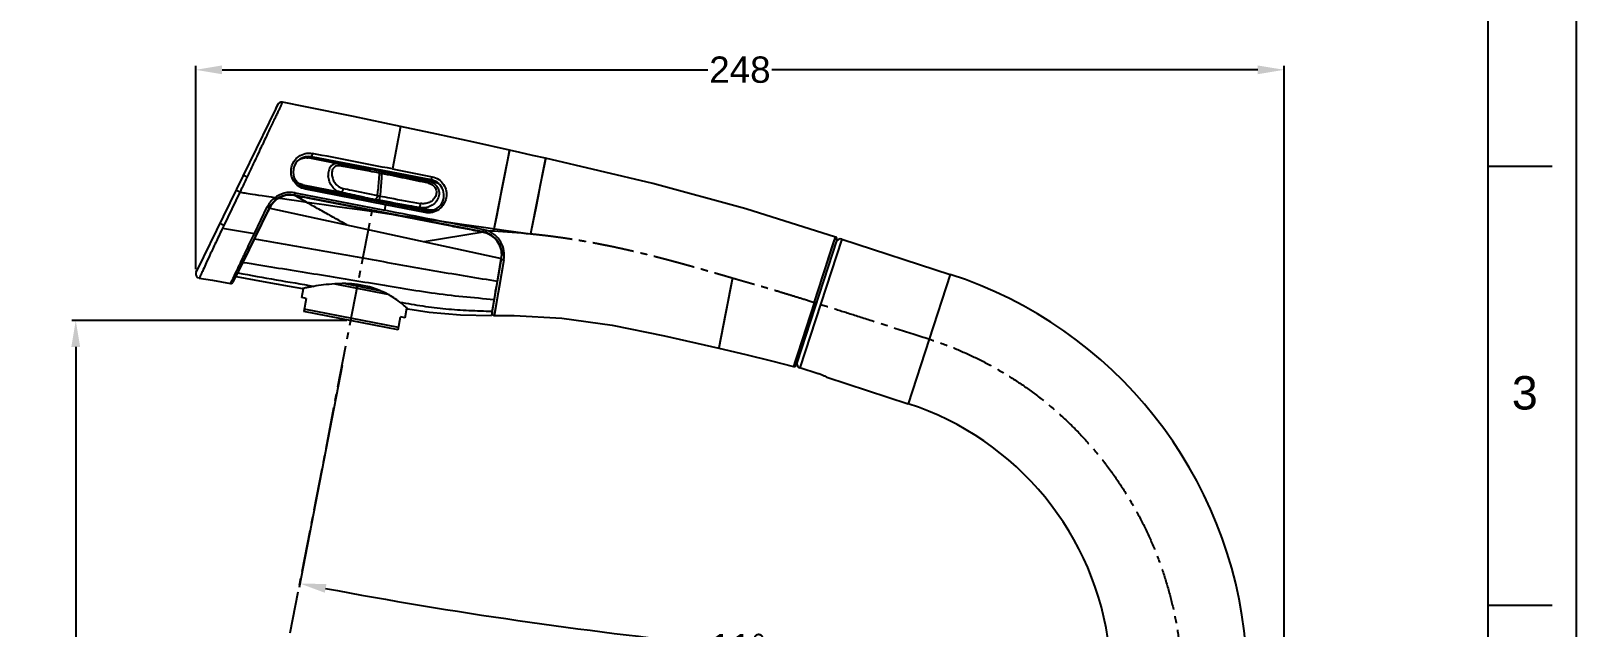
# Model space of a CAD drawing. Header units: millimetres. Extents: x 8455 to 9049, y -103 to 737.
# Drawn here: x 8697.1 to 9049.3, y 411.6 to 547.5 of the extents above; entities that cross this region are included whole.
import ezdxf

# ---------------------------------------------------------------- set-up
doc = ezdxf.new("R2010")
doc.units = ezdxf.units.MM
doc.linetypes.add('CENTER2', pattern=[28.575, 19.05, -3.175, 3.175, -3.175])
doc.layers.add('CENTER', color=1, linetype='CENTER2')
doc.layers.add('FORM', color=7, linetype='Continuous')
doc.layers.add('DIM', color=3, linetype='Continuous', lineweight=9)
doc.styles.get("Standard").update_dxf_attribs({"font": 'arial.ttf'})
doc.dimstyles.new('겸용-샤워욕조용1', dxfattribs={"dimscale": 0.6, "dimtxt": 10, "dimasz": 10, "dimexe": 1.5, "dimexo": 1.5, "dimgap": 1, "dimtad": 0, "dimtih": 1, "dimtoh": 1, "dimdec": 1, "dimdsep": 46, "dimtxsty": 'Standard', "dimcen": 2.5, "dimclrd": 5, "dimclre": 5, "dimclrt": 5, "dimadec": 1, "dimazin": 2, "dimtfac": 1, "dimtdec": 1, "dimtmove": 0, "dimatfit": 3, "dimfxl": 1.25, "dimarcsym": 0})

# ---------------------------------------------------------------- blocks, each defined once
blk = doc.blocks.new('*D82')
at = {"layer": 'Defpoints', "color": 0, "transparency": 16777216}
for p in [(8775.1, 507.47), (8768.24, 472.13), (8824.76, 410.83), (8958.85, 407.95), (8958.85, 138.03)]:
    blk.add_point(p, dxfattribs=at)
at = {"layer": 'DIM', "color": 5, "lineweight": -2, "transparency": 16777216}
blk.add_line((8768.06, 471.25), (8758.23, 420.65), dxfattribs=at)
for start, end in [(259.32722, 264.16799), (264.84774, 269.67276)]:
    blk.add_arc((8958.85, 1452.75), 1050.52, start, end, dxfattribs=at)
at = {"layer": 'DIM', "color": 5, "transparency": 16777216}
for points in [[(8764.1, 419.42), (8764.48, 421.39), (8758.4, 421.53)], [(8952.85, 403.25), (8952.85, 401.25), (8958.85, 402.23)]]:
    blk.add_solid(points, dxfattribs=at)
at = {"layer": 'DIM', "color": 5, "transparency": 16777216, "insert": (8858.31, 407.05), "char_height": 6, "attachment_point": 5}
blk.add_mtext('11°', dxfattribs=at)
blk = doc.blocks.new('*D83')
at = {"layer": 'Defpoints', "color": 0, "transparency": 16777216}
for p in [(8770.05, 481.46), (8707.35, 241.95), (8935.38, 241.95)]:
    blk.add_point(p, dxfattribs=at)
at = {"layer": 'DIM', "color": 5, "lineweight": -2, "transparency": 16777216}
for p, q in [((8769.15, 481.46), (8706.45, 481.46)), ((8707.35, 475.46), (8707.35, 365.37)), ((8707.35, 247.95), (8707.35, 358.04)), ((8934.48, 241.95), (8706.45, 241.95))]:
    blk.add_line(p, q, dxfattribs=at)
at = {"layer": 'DIM', "color": 5, "transparency": 16777216}
for points in [[(8706.35, 475.46), (8708.35, 475.46), (8707.35, 481.46)], [(8706.35, 247.95), (8708.35, 247.95), (8707.35, 241.95)]]:
    blk.add_solid(points, dxfattribs=at)
at = {"layer": 'DIM', "color": 5, "transparency": 16777216, "insert": (8707.35, 361.7), "char_height": 6, "attachment_point": 5}
blk.add_mtext('239.5', dxfattribs=at)
blk = doc.blocks.new('*D88')
at = {"layer": 'Defpoints', "color": 0, "transparency": 16777216}
for p in [(8982.72, 538.61), (8734.69, 492.24), (8982.72, 242.26)]:
    blk.add_point(p, dxfattribs=at)
at = {"layer": 'DIM', "color": 5, "lineweight": -2, "transparency": 16777216}
for p, q in [((8734.69, 493.14), (8734.69, 539.51)), ((8982.72, 243.16), (8982.72, 539.51)), ((8740.69, 538.61), (8851.42, 538.61)), ((8976.72, 538.61), (8865.99, 538.61))]:
    blk.add_line(p, q, dxfattribs=at)
at = {"layer": 'DIM', "color": 5, "transparency": 16777216}
for points in [[(8740.69, 539.61), (8740.69, 537.61), (8734.69, 538.61)], [(8976.72, 539.61), (8976.72, 537.61), (8982.72, 538.61)]]:
    blk.add_solid(points, dxfattribs=at)
at = {"layer": 'DIM', "color": 5, "transparency": 16777216, "insert": (8858.7, 538.61), "char_height": 6, "attachment_point": 5}
blk.add_mtext('248', dxfattribs=at)

msp = doc.modelspace()

# ---------------------------------------------------------------- linework, layer by layer
at = {"linetype": 'Continuous'}
for p, q in [((8752.91, 529.76), (8734.92, 492.87)), ((8753.37, 530.7), (8752.91, 529.76)), ((8752.92, 529.78), (8753.07, 530.08)), ((8753.07, 530.08), (8753.37, 530.7)), ((8781.36, 525.7), (8779.5, 516.02)), ((8760.01, 518.83), (8766.4, 517.65)), ((8767.17, 517.22), (8760.32, 518.55)), ((8760.38, 518.54), (8760.32, 518.55)), ((8761.09, 518.77), (8760.79, 518.83)), ((8761.09, 518.77), (8760.79, 518.83)), ((8771.34, 516.78), (8761.09, 518.77)), ((8788.39, 513.5), (8761.1, 518.81)), ((8766.4, 517.65), (8766.36, 517.48)), ((8806.17, 520.3), (8802.58, 501.88)), ((8806.13, 520.13), (8805.73, 518.05)), ((8814.43, 518.45), (8811.01, 501.24)), ((8814.39, 518.27), (8813.64, 514.53)), ((8767.79, 517.38), (8767.74, 517.39)), ((8770.4, 516.84), (8770.38, 516.76)), ((8771.29, 516.65), (8772.49, 516.4)), ((8773.61, 516.34), (8771.34, 516.78)), ((8772.49, 516.4), (8772.58, 516.38)), ((8773.45, 516.2), (8773.49, 516.19)), ((8788.38, 513.46), (8773.61, 516.34)), ((8776.51, 515.61), (8776.53, 515.61)), ((8776.53, 515.61), (8776.74, 515.57)), ((8778.61, 515.18), (8778.62, 515.24)), ((8781.22, 514.77), (8779.68, 515.06)), ((8781.28, 514.76), (8781.22, 514.77)), ((8781.97, 514.62), (8781.78, 514.66)), ((8781.94, 514.48), (8789.35, 512.91)), ((8782.69, 514.32), (8782.72, 514.47)), ((8782.72, 514.47), (8789.42, 513.1)), ((8744.76, 510.74), (8741.09, 503.15)), ((8759.92, 512.04), (8758.6, 512.31)), ((8759.09, 512.21), (8758.6, 512.31)), ((8759.15, 512.2), (8759.09, 512.21)), ((8759.12, 512.37), (8767.71, 510.7)), ((8759.12, 512.37), (8759.18, 512.35)), ((8759.89, 511.85), (8759.45, 511.94)), ((8777.92, 507.86), (8759.67, 511.42)), ((8759.74, 511.84), (8787.03, 506.53)), ((8759.92, 512.04), (8759.79, 512.07)), ((8786.89, 506.6), (8759.89, 511.85)), ((8765.1, 510.98), (8759.92, 512.04)), ((8765.12, 511.1), (8765.1, 510.98)), ((8766.44, 510.71), (8768.07, 510.41)), ((8789.35, 512.91), (8787.8, 513.21)), ((8788.73, 513.39), (8788.38, 513.46)), ((8788.73, 513.39), (8788.38, 513.46)), ((8789.42, 513.1), (8789.42, 513.1)), ((8751.45, 507.16), (8743.55, 490.96)), ((8748.05, 501.27), (8751, 507.36)), ((8751.6, 507.24), (8751.54, 507.11)), ((8751.54, 507.11), (8804.34, 495.57)), ((8752.93, 508.99), (8752.62, 509.38)), ((8753.49, 509.35), (8753.62, 509.32)), ((8753.49, 509.35), (8753.62, 509.33)), ((8757.21, 509.94), (8757.06, 509.97)), ((8757.22, 510.04), (8757.32, 510.53)), ((8800.19, 501.68), (8757.22, 510.04)), ((8757.32, 510.53), (8757.33, 510.57)), ((8757.33, 510.57), (8777.68, 506.61)), ((8759.57, 509.48), (8758.95, 509.6)), ((8760.6, 509.28), (8759.57, 509.48)), ((8763.7, 508.68), (8760.6, 509.28)), ((8793.06, 502.97), (8763.7, 508.68)), ((8768.08, 510.48), (8768.07, 510.41)), ((8768.83, 510.25), (8768.84, 510.32)), ((8768.89, 510.23), (8768.83, 510.25)), ((8768.9, 510.3), (8768.89, 510.23)), ((8770.98, 509.88), (8777.41, 508.63)), ((8773.41, 509.28), (8773.26, 509.31)), ((8777.68, 508.52), (8777.69, 508.57)), ((8777.68, 508.52), (8777.71, 508.52)), ((8777.92, 507.86), (8777.68, 506.61)), ((8777.72, 508.57), (8777.71, 508.52)), ((8786.98, 506.1), (8777.92, 507.86)), ((8778.45, 508.39), (8778.46, 508.44)), ((8778.45, 508.39), (8779.93, 508.09)), ((8780.68, 508.04), (8788.14, 506.73)), ((8781.43, 507.81), (8781.45, 507.91)), ((8786.93, 506.79), (8781.43, 507.81)), ((8785.67, 507.21), (8788.14, 506.73)), ((8740.19, 503.68), (8740.21, 503.67)), ((8740.19, 503.68), (8740.21, 503.67)), ((8740.22, 503.7), (8740.22, 503.72)), ((8745.5, 494.73), (8751.2, 506.43)), ((8751.28, 506.61), (8751.19, 506.62)), ((8787.34, 506.52), (8786.89, 506.6)), ((8788.24, 506.55), (8786.93, 506.79)), ((8787.03, 506.41), (8786.98, 506.09)), ((8788.12, 506.57), (8787.08, 506.77)), ((8788.24, 506.55), (8788.12, 506.57)), ((8788.24, 506.55), (8788.24, 506.53)), ((8788.24, 506.55), (8788.24, 506.53)), ((8788.24, 506.55), (8788.24, 506.53)), ((8749.63, 503.43), (8749.56, 503.06)), ((8800.19, 501.57), (8786.74, 499.42)), ((8793.1, 502.96), (8793.06, 502.97)), ((8798.97, 501.92), (8798.96, 501.82)), ((8800.19, 501.57), (8800.17, 501.58)), ((8800.19, 501.57), (8800.17, 501.58)), ((8801.13, 501.3), (8800.38, 501.53)), ((8881.9, 500.03), (8872.37, 470.69)), ((8875.7, 485.74), (8880.48, 500.5)), ((8880.04, 499.14), (8880.48, 500.48)), ((8881.9, 500.03), (8906.63, 491.99)), ((8745.67, 496.28), (8745.77, 496.49)), ((8880.8, 499.87), (8871.7, 471.85)), ((8878.98, 495.88), (8880.04, 499.14)), ((8743.94, 491.53), (8745.5, 494.73)), ((8802.27, 483.48), (8804.4, 495.56)), ((8804.92, 495.3), (8802.72, 482.64)), ((8803.43, 490.43), (8804.02, 493.69)), ((8804.02, 493.69), (8804.33, 495.57)), ((8734.78, 492.58), (8734.95, 492.92)), ((8734.92, 492.87), (8734.78, 492.58)), ((8735.5, 491.15), (8738.48, 490.63)), ((8738.48, 490.63), (8742.63, 489.91)), ((8742.63, 489.91), (8743.02, 490.69)), ((8742.64, 489.91), (8742.82, 490.28)), ((8742.82, 490.28), (8743.02, 490.69)), ((8743.55, 490.96), (8743.17, 490.18)), ((8766.37, 489.81), (8778.36, 487.48)), ((8768.7, 489.87), (8776.57, 488.34)), ((8803.03, 488.14), (8803.27, 489.5)), ((8803.27, 489.5), (8803.43, 490.43)), ((8857.03, 491.17), (8853.86, 475.17)), ((8906.63, 491.99), (8897.05, 462.51)), ((8758.84, 486.69), (8759.25, 488.78)), ((8759.87, 486.49), (8758.84, 486.69)), ((8759.87, 486.49), (8759.3, 483.55)), ((8802.95, 487.65), (8802.41, 484.62)), ((8802.95, 487.65), (8803, 487.95)), ((8803, 487.95), (8803.03, 488.14)), ((8780.8, 479.37), (8759.3, 483.55)), ((8780.89, 479.86), (8759.39, 484.04)), ((8782.4, 482.11), (8782.82, 484.3)), ((8802.15, 483.12), (8802.06, 482.65)), ((8802.06, 482.65), (8802.06, 482.63)), ((8802.41, 484.62), (8802.15, 483.12)), ((8802.28, 483.52), (8802.22, 483.23)), ((8802.22, 483.23), (8802.27, 483.48)), ((8875.7, 485.74), (8870.92, 470.97)), ((8780.8, 479.37), (8781.37, 482.31)), ((8782.4, 482.11), (8781.37, 482.31)), ((8871.7, 471.85), (8871.52, 471.3)), ((8876.51, 469.34), (8872.37, 470.69)), ((8878.51, 468.54), (8897.05, 462.51))]:
    msp.add_line(p, q, dxfattribs=at)
for points in [[(8754.47, 531.24), (8754.4, 531.26), (8754.1, 531.25), (8753.82, 531.15), (8753.56, 530.97), (8753.37, 530.7)], [(8781.36, 525.7), (8770.64, 527.95), (8759.67, 530.2), (8754.47, 531.24)], [(8806.17, 520.3), (8798.1, 522.09), (8789.66, 523.92), (8781.36, 525.7)], [(8805.73, 518.05), (8805.36, 516.21), (8804.92, 513.91), (8804.39, 511.24), (8803.82, 508.27), (8803.21, 505.12), (8802.58, 501.88)], [(8814.43, 518.45), (8811.47, 519.12), (8808.56, 519.77), (8806.17, 520.3)], [(8880.48, 500.5), (8860.08, 506.9), (8838.83, 512.7), (8814.43, 518.45)], [(8813.64, 514.53), (8813.21, 512.37), (8812.71, 509.85), (8812.17, 507.09), (8811.59, 504.18), (8811.01, 501.24)], [(8880.8, 499.87), (8880.82, 500.06), (8880.78, 500.23), (8880.68, 500.37), (8880.56, 500.46), (8880.48, 500.5)], [(8804.92, 495.3), (8804.38, 492.22), (8803.9, 489.43), (8803.48, 487.03), (8803.15, 485.11), (8802.91, 483.73), (8802.77, 482.91), (8802.72, 482.64)], [(8875.7, 485.74), (8876.59, 488.5), (8877.46, 491.18), (8878.27, 493.67), (8878.98, 495.88)], [(8734.78, 492.58), (8734.69, 492.24), (8734.71, 491.88), (8734.87, 491.55), (8735.13, 491.3), (8735.45, 491.16), (8735.5, 491.15)], [(8742.64, 489.91), (8742.68, 489.91), (8742.81, 489.91), (8742.95, 489.96), (8743.07, 490.05), (8743.17, 490.18)], [(8743.93, 491.52), (8750.07, 490.37), (8755.95, 489.3), (8759.03, 488.73)], [(8857.03, 491.17), (8856.43, 488.18), (8855.86, 485.31), (8855.34, 482.65), (8854.88, 480.3), (8853.88, 475.23)], [(8783, 484.13), (8787.85, 483.36), (8795.02, 482.75), (8802.06, 482.63)], [(8802.22, 483.23), (8802.22, 483.05), (8802.28, 482.89)], [(8802.28, 482.89), (8802.38, 482.77), (8802.51, 482.68), (8802.65, 482.64), (8802.72, 482.64)], [(8802.72, 482.64), (8807.23, 482.61), (8818.13, 481.98), (8829.58, 480.38), (8841.55, 478), (8853.86, 475.17)], [(8875.7, 485.74), (8874.84, 483.08), (8873.99, 480.47), (8872.5, 475.88)], [(8872.5, 475.88), (8871.91, 474.06), (8871.47, 472.68), (8871.16, 471.74), (8870.97, 471.14), (8870.92, 470.97)], [(8853.86, 475.17), (8860.03, 473.72), (8865.9, 472.27), (8870.92, 470.97)]]:
    msp.add_lwpolyline(points, dxfattribs=at)
for centre, radius, start, end in [((8760.42, 515.32), 3.55, 79.0053, 259.0041), ((8738.51, 366.84), 153.36, 79.0132, 79.5253), ((8679.11, 0.02), 524.73, 79.6289, 79.8809), ((8814.48, 722.82), 210.65, 258.529, 258.7679), ((8743.28, 350.84), 168.09, 79.2752, 79.6166), ((8693.13, 72.1), 451.21, 79.3817, 79.6057), ((8762.06, 440.12), 76.79, 78.6778, 79.3318), ((8804.36, 665.62), 152.57, 259.5727, 259.7728), ((8655.09, -81.21), 609.05, 77.97916, 78.21486), ((8763.47, 426.19), 90.34, 79.6619, 79.7866), ((9121.06, 2236.89), 1754.44, 258.77364, 259.07497), ((8750.22, 354.99), 162.76, 78.8195, 79.0008), ((8757.91, 393.52), 123.47, 78.4053, 78.7638), ((8794.05, 652.73), 144.68, 258.4576, 259.0004), ((8787.71, 510.02), 3.55, 259, 79.0002), ((8788.69, 509.83), 3.15, 64.1817, 78), ((8788.84, 510.26), 2.89, 77.9813, 78.4301), ((8756.21, 504.83), 5.3, 78.995, 154), ((8754.56, 493.8), 16.36, 78.2554, 80.6868), ((8742.89, 481.45), 31.89, 62.1371, 63.3211), ((8775.2, 592.87), 84.84, 258.2253, 258.9563), ((8763.93, 487.8), 22.98, 78.9322, 79.6422), ((8881.14, 1034.45), 535.89, 258.3912, 258.6323), ((8791.32, 587.86), 80.35, 258.6561, 259.3313), ((8774.61, 510.08), 1.49, 348.7042, 355.2565), ((8865.72, 992.54), 491.91, 259.6581, 260.0447), ((8778.64, 516.87), 8.41, 261.6857, 262.157), ((8773.52, 484.39), 24.49, 78.3714, 78.9769), ((8810.82, 666.27), 161.17, 258.9475, 259.2146), ((8805.39, 637.72), 132.11, 259.2124, 259.5493), ((6768.04, -9813.55), 10514, 78.854958, 78.980689), ((8788.69, 509.83), 3.15, 260, 274.8966), ((8788.76, 509.35), 2.85, 259.5577, 260.8836), ((8975.38, 390.15), 260.12, 154.2519, 154.3971), ((8804.82, 841.88), 345.31, 259.3164, 260.5371), ((8822.86, 750.46), 249.28, 263.1445, 263.4335), ((8799.18, 496.48), 5.3, 349.9993, 79), ((8786.08, 434.23), 68.8, 77.9999, 78.1643), ((8799.23, 496.62), 5.66, 72.2395, 78.8319), ((8815.62, 676.12), 174.73, 265.1838, 265.7187), ((8881.6, 499.08), 1, 72, 162), ((8738.68, 505.75), 66.44, 351.4066, 351.6344), ((8769.57, 478.36), 29.28, 154.2064, 155.0784), ((8876.35, 398.79), 98, 4.8586, 72), ((8768.79, 469.71), 20.2, 61.6494, 66.0828), ((8768.4, 468.99), 21.02, 52.5233, 61.6467), ((8876.35, 398.79), 67, 6.6683, 72)]:
    msp.add_arc(centre, radius, start, end, dxfattribs=at)
for points, knots in [([(8754.47, 531.24), (8754.46, 531.24), (8754.46, 531.2), (8754.42, 531.15), (8754.37, 531.04), (8754.3, 530.9), (8754.22, 530.72), (8754.06, 530.4), (8753.83, 529.9), (8753.49, 529.19), (8753.09, 528.34), (8752.63, 527.36), (8752.1, 526.25), (8751.52, 525.03), (8750.66, 523.2), (8749.48, 520.72), (8747.99, 517.56), (8746.95, 515.37), (8746.42, 514.25)], [0, 0, 0, 0, 0.001233, 0.004895, 0.010957, 0.019387, 0.030154, 0.043226, 0.076186, 0.118012, 0.168231, 0.226294, 0.291658, 0.363754, 0.441924, 0.613733, 0.801575, 1, 1, 1, 1]), ([(8759.67, 511.42), (8759.13, 511.53), (8758.08, 511.97), (8756.93, 513.2), (8756.36, 514.76), (8756.4, 516.37), (8757.02, 517.83), (8758.12, 518.97), (8759.6, 519.63), (8760.7, 519.66), (8761.24, 519.56)], [0, 0, 0, 0, 0.129334, 0.258057, 0.384876, 0.50851, 0.629048, 0.748917, 0.872014, 1, 1, 1, 1]), ([(8758.38, 518.21), (8758.67, 518.38), (8759.31, 518.61), (8760, 518.61), (8760.32, 518.55)], [0, 0, 0, 0, 0.502343, 1, 1, 1, 1]), ([(8771.3, 516.59), (8769.48, 516.92), (8765.84, 517.57), (8762.2, 518.22), (8760.38, 518.54)], [0, 0, 0, 0, 0.5, 1, 1, 1, 1]), ([(8761.24, 519.56), (8761.23, 519.47), (8761.2, 519.31), (8761.16, 519.1), (8761.13, 518.96), (8761.12, 518.88), (8761.1, 518.84), (8761.1, 518.81), (8761.1, 518.81)], [0, 0, 0, 0, 0.330991, 0.664407, 0.802881, 0.909987, 0.977299, 1, 1, 1, 1]), ([(8779.5, 516.02), (8776.45, 516.6), (8770.37, 517.77), (8764.28, 518.97), (8761.24, 519.56)], [0, 0, 0, 0, 0.499886, 1, 1, 1, 1]), ([(8746.42, 514.25), (8746, 513.37), (8745.46, 512.2), (8744.9, 511.03), (8744.76, 510.74)], [0, 0, 0, 0, 0.75152, 1, 1, 1, 1]), ([(8745.49, 514.53), (8745.5, 514.56), (8745.63, 514.55), (8745.81, 514.5), (8746.1, 514.4), (8746.31, 514.3), (8746.42, 514.25)], [0, 0, 0, 0, 0.094753, 0.309847, 0.625937, 1, 1, 1, 1]), ([(8767.17, 517.22), (8767.02, 517.25), (8766.7, 517.27), (8766.23, 517.17), (8765.8, 516.95), (8765.45, 516.61), (8765.17, 516.16), (8764.91, 515.44), (8764.87, 514.85), (8764.9, 514.45)], [0, 0, 0, 0, 0.115277, 0.226972, 0.339258, 0.456196, 0.580764, 0.713944, 1, 1, 1, 1]), ([(8767.71, 510.7), (8767.35, 510.77), (8766.64, 511.09), (8765.77, 511.94), (8765.14, 513.09), (8764.93, 513.99), (8764.9, 514.45)], [0, 0, 0, 0, 0.21724, 0.456827, 0.720674, 1, 1, 1, 1]), ([(8767.46, 516.71), (8767.32, 516.73), (8767.03, 516.75), (8766.62, 516.67), (8766.26, 516.46), (8765.98, 516.15), (8765.79, 515.74), (8765.69, 515.28), (8765.69, 514.79), (8765.75, 514.29), (8765.89, 513.8), (8766.17, 513.17), (8766.65, 512.49), (8767.4, 511.87), (8767.99, 511.64), (8768.29, 511.58)], [0, 0, 0, 0, 0.057593, 0.112543, 0.166467, 0.221776, 0.280445, 0.342892, 0.408697, 0.476665, 0.545725, 0.614868, 0.749924, 0.878385, 1, 1, 1, 1]), ([(8767.17, 517.22), (8767.21, 517.21), (8767.29, 517.17), (8767.38, 517.05), (8767.43, 516.89), (8767.45, 516.77), (8767.46, 516.71)], [0, 0, 0, 0, 0.186681, 0.415092, 0.691806, 1, 1, 1, 1]), ([(8767.17, 517.22), (8767.79, 517.11), (8770.25, 516.68), (8772.7, 516.24), (8774.54, 515.9)], [0, 0, 0, 0, 0.250626, 1, 1, 1, 1]), ([(8776.56, 515.08), (8775.8, 515.22), (8772.77, 515.78), (8769.74, 516.31), (8767.46, 516.71)], [0, 0, 0, 0, 0.249229, 1, 1, 1, 1]), ([(8770.4, 516.84), (8770.06, 516.93), (8769.19, 517.11), (8768.32, 517.28), (8767.79, 517.38)], [0, 0, 0, 0, 0.39193, 1, 1, 1, 1]), ([(8770.4, 516.84), (8770.46, 516.83), (8770.75, 516.76), (8771.05, 516.7), (8771.29, 516.65)], [0, 0, 0, 0, 0.192185, 1, 1, 1, 1]), ([(8779.48, 515), (8778.99, 515.1), (8777.35, 515.45), (8775.71, 515.78), (8774.56, 516)], [0, 0, 0, 0, 0.299267, 1, 1, 1, 1]), ([(8776.1, 509.95), (8776.16, 510.39), (8776.36, 512.09), (8776.5, 513.8), (8776.56, 515.08)], [0, 0, 0, 0, 0.256287, 1, 1, 1, 1]), ([(8776.28, 515.58), (8776.31, 515.57), (8776.39, 515.53), (8776.48, 515.42), (8776.54, 515.26), (8776.55, 515.14), (8776.56, 515.08)], [0, 0, 0, 0, 0.189861, 0.419213, 0.694378, 1, 1, 1, 1]), ([(8776.56, 515.08), (8776.6, 515.07), (8776.77, 515.05), (8776.95, 515.02), (8777.07, 514.98)], [0, 0, 0, 0, 0.229711, 1, 1, 1, 1]), ([(8777.07, 514.98), (8777.06, 514.56), (8776.97, 512.85), (8776.81, 511.14), (8776.66, 509.84)], [0, 0, 0, 0, 0.241287, 1, 1, 1, 1]), ([(8777.14, 515.41), (8777.14, 515.41), (8777.14, 515.4), (8777.14, 515.38), (8777.13, 515.34), (8777.13, 515.29), (8777.12, 515.22), (8777.1, 515.12), (8777.09, 515.04), (8777.07, 514.98)], [0, 0, 0, 0, 0.021405, 0.074439, 0.161031, 0.279938, 0.428603, 0.602104, 1, 1, 1, 1]), ([(8787.74, 512.76), (8785.08, 513.32), (8781.52, 514.08), (8777.97, 514.8), (8777.07, 514.98)], [0, 0, 0, 0, 0.749887, 1, 1, 1, 1]), ([(8777.14, 515.41), (8778.03, 515.24), (8781.59, 514.52), (8785.14, 513.77), (8787.8, 513.21)], [0, 0, 0, 0, 0.250178, 1, 1, 1, 1]), ([(8777.27, 515.48), (8777.4, 515.45), (8777.86, 515.37), (8778.31, 515.29), (8778.62, 515.24)], [0, 0, 0, 0, 0.30494, 1, 1, 1, 1]), ([(8779.49, 515.1), (8779.4, 515.11), (8779.11, 515.16), (8778.82, 515.21), (8778.62, 515.24)], [0, 0, 0, 0, 0.306377, 1, 1, 1, 1]), ([(8788.55, 514.25), (8789.09, 514.14), (8790.11, 513.7), (8791.24, 512.53), (8791.84, 511.04), (8791.85, 509.44), (8791.27, 507.93), (8790.17, 506.7), (8788.64, 506.01), (8787.52, 505.99), (8786.98, 506.09)], [0, 0, 0, 0, 0.128095, 0.252298, 0.373349, 0.494635, 0.618266, 0.744282, 0.871812, 1, 1, 1, 1]), ([(8788.39, 513.5), (8788.39, 513.5), (8788.4, 513.53), (8788.41, 513.57), (8788.43, 513.65), (8788.47, 513.8), (8788.51, 514), (8788.54, 514.17), (8788.55, 514.25)], [0, 0, 0, 0, 0.019055, 0.079083, 0.187708, 0.337243, 0.696328, 1, 1, 1, 1]), ([(8744.76, 510.74), (8744.65, 510.8), (8744.48, 510.88), (8744.27, 510.98), (8744.13, 511.05), (8744.02, 511.1), (8743.93, 511.15), (8743.89, 511.16), (8743.86, 511.19), (8743.85, 511.18)], [0, 0, 0, 0, 0.38141, 0.554252, 0.705861, 0.830148, 0.9223, 0.979844, 1, 1, 1, 1]), ([(8757.33, 510.57), (8756.52, 510.73), (8754.8, 510.67), (8753.27, 509.9), (8752.62, 509.38)], [0, 0, 0, 0, 0.499846, 1, 1, 1, 1]), ([(8759.12, 512.37), (8758.78, 512.44), (8758.12, 512.71), (8757.6, 513.2), (8757.39, 513.48)], [0, 0, 0, 0, 0.497478, 1, 1, 1, 1]), ([(8759.18, 512.35), (8761.14, 511.94), (8765.08, 511.11), (8769.01, 510.28), (8770.98, 509.88)], [0, 0, 0, 0, 0.5, 1, 1, 1, 1]), ([(8759.67, 511.42), (8759.69, 511.51), (8759.71, 511.65), (8759.74, 511.79), (8759.74, 511.84)], [0, 0, 0, 0, 0.687242, 1, 1, 1, 1]), ([(8759.74, 511.84), (8759.74, 511.84), (8759.74, 511.84), (8759.74, 511.84), (8759.74, 511.84)], [0, 0, 0, 0, 0.731625, 1, 1, 1, 1]), ([(8768.29, 511.58), (8768.28, 511.46), (8768.25, 511.3), (8768.16, 511.08), (8768.08, 510.94), (8767.99, 510.82), (8767.88, 510.72), (8767.77, 510.69), (8767.71, 510.7)], [0, 0, 0, 0, 0.293424, 0.449158, 0.597712, 0.729708, 0.839838, 1, 1, 1, 1]), ([(8773.3, 509.53), (8772.84, 509.62), (8770.97, 510.01), (8769.11, 510.4), (8767.71, 510.7)], [0, 0, 0, 0, 0.249277, 1, 1, 1, 1]), ([(8768.29, 511.58), (8768.94, 511.44), (8771.54, 510.89), (8774.15, 510.35), (8776.1, 509.95)], [0, 0, 0, 0, 0.251059, 1, 1, 1, 1]), ([(8787.74, 512.76), (8788.07, 512.69), (8788.56, 512.49), (8789.07, 512.04), (8789.44, 511.49), (8789.61, 510.66), (8789.36, 509.69), (8788.76, 508.88), (8788.05, 508.42), (8787.41, 508.19), (8786.74, 508.07), (8786.22, 508.08), (8785.88, 508.15)], [0, 0, 0, 0, 0.127933, 0.191179, 0.253267, 0.374248, 0.495293, 0.618646, 0.744234, 0.807865, 0.871812, 1, 1, 1, 1]), ([(8787.8, 513.21), (8787.81, 513.21), (8787.81, 513.19), (8787.81, 513.17), (8787.8, 513.13), (8787.8, 513.08), (8787.79, 513.01), (8787.77, 512.91), (8787.75, 512.82), (8787.74, 512.76)], [0, 0, 0, 0, 0.02052, 0.072515, 0.158492, 0.27755, 0.426762, 0.601, 1, 1, 1, 1]), ([(8787.8, 513.21), (8788.21, 513.12), (8788.98, 512.82), (8789.86, 511.93), (8790.24, 510.76), (8790.14, 509.95), (8790.02, 509.57)], [0, 0, 0, 0, 0.255848, 0.506294, 0.752436, 1, 1, 1, 1]), ([(8751.45, 507.16), (8751.45, 507.15), (8751.43, 507.16), (8751.41, 507.17), (8751.37, 507.19), (8751.28, 507.22), (8751.16, 507.28), (8751.05, 507.33), (8751, 507.36)], [0, 0, 0, 0, 0.019628, 0.075261, 0.166671, 0.29322, 0.631199, 1, 1, 1, 1]), ([(8755.15, 509.94), (8754.49, 509.79), (8753.62, 509.41), (8752.88, 508.85), (8752.71, 508.7)], [0, 0, 0, 0, 0.74919, 1, 1, 1, 1]), ([(8769.14, 503.27), (8768.19, 503.79), (8766.3, 504.86), (8763.45, 506.43), (8760.62, 508.03), (8758.75, 509.13), (8757.79, 509.64)], [0, 0, 0, 0, 0.25, 0.500003, 0.750003, 1, 1, 1, 1]), ([(8768.35, 510.35), (8768.45, 510.33), (8768.61, 510.3), (8768.78, 510.27), (8768.83, 510.25)], [0, 0, 0, 0, 0.667603, 1, 1, 1, 1]), ([(8770.94, 509.77), (8770.48, 509.87), (8769.87, 509.99), (8769.18, 510.15), (8768.96, 510.21), (8768.89, 510.23)], [0, 0, 0, 0, 0.677402, 0.888852, 1, 1, 1, 1]), ([(8773.26, 509.31), (8773.06, 509.35), (8772.28, 509.5), (8771.51, 509.66), (8770.94, 509.77)], [0, 0, 0, 0, 0.262375, 1, 1, 1, 1]), ([(8777.42, 508.55), (8776.9, 508.63), (8775.56, 508.87), (8774.23, 509.12), (8773.41, 509.28)], [0, 0, 0, 0, 0.388839, 1, 1, 1, 1]), ([(8776.08, 509.79), (8776.06, 509.69), (8776, 509.5), (8775.86, 509.26), (8775.7, 509.1), (8775.57, 509.07), (8775.51, 509.08)], [0, 0, 0, 0, 0.312279, 0.607201, 0.83656, 1, 1, 1, 1]), ([(8776.1, 509.95), (8776.14, 509.95), (8776.33, 509.92), (8776.51, 509.88), (8776.66, 509.84)], [0, 0, 0, 0, 0.231607, 1, 1, 1, 1]), ([(8776.66, 509.84), (8776.64, 509.74), (8776.61, 509.57), (8776.56, 509.35), (8776.53, 509.2), (8776.5, 509.07), (8776.48, 508.99), (8776.46, 508.94), (8776.45, 508.92), (8776.45, 508.91), (8776.44, 508.9), (8776.44, 508.9)], [0, 0, 0, 0, 0.342668, 0.521302, 0.68594, 0.82242, 0.92108, 0.954885, 0.978753, 0.993427, 1, 1, 1, 1]), ([(8785.67, 507.21), (8784.9, 507.35), (8781.82, 507.9), (8778.75, 508.46), (8776.44, 508.9)], [0, 0, 0, 0, 0.249851, 1, 1, 1, 1]), ([(8776.66, 509.84), (8777.42, 509.7), (8780.5, 509.12), (8783.57, 508.56), (8785.88, 508.15)], [0, 0, 0, 0, 0.250169, 1, 1, 1, 1]), ([(8777.68, 508.52), (8777.68, 508.52), (8777.61, 508.52), (8777.55, 508.53), (8777.49, 508.54)], [0, 0, 0, 0, 0.120591, 1, 1, 1, 1]), ([(8777.71, 508.52), (8777.72, 508.53), (8777.78, 508.51), (8777.94, 508.49), (8778.09, 508.46), (8778.2, 508.44)], [0, 0, 0, 0, 0.09077, 0.310823, 1, 1, 1, 1]), ([(8790.02, 509.57), (8789.87, 509.14), (8789.39, 508.34), (8788.3, 507.52), (8787, 507.11), (8786.1, 507.13), (8785.67, 507.21)], [0, 0, 0, 0, 0.253046, 0.504655, 0.753993, 1, 1, 1, 1]), ([(8785.88, 508.15), (8785.86, 508.04), (8785.83, 507.87), (8785.79, 507.65), (8785.76, 507.5), (8785.73, 507.38), (8785.7, 507.28), (8785.68, 507.24), (8785.67, 507.21), (8785.67, 507.21)], [0, 0, 0, 0, 0.344105, 0.522966, 0.687576, 0.823694, 0.921808, 0.978921, 1, 1, 1, 1]), ([(8741.09, 503.15), (8740.99, 503.2), (8740.79, 503.3), (8740.52, 503.45), (8740.34, 503.58), (8740.23, 503.66), (8740.22, 503.7)], [0, 0, 0, 0, 0.345379, 0.651474, 0.877355, 1, 1, 1, 1]), ([(8787.03, 506.53), (8787.04, 506.53), (8787.03, 506.47), (8787.03, 506.44), (8787.03, 506.41)], [0, 0, 0, 0, 0.250915, 1, 1, 1, 1]), ([(8740.81, 502.55), (8740.33, 501.56), (8739.43, 499.65), (8738.18, 496.99), (8737.18, 494.83), (8736.52, 493.3), (8736.1, 492.41), (8735.87, 491.93), (8735.74, 491.66), (8735.64, 491.45), (8735.57, 491.29), (8735.52, 491.21), (8735.51, 491.16), (8735.5, 491.15)], [0, 0, 0, 0, 0.261653, 0.505686, 0.699545, 0.829697, 0.904412, 0.933488, 0.957398, 0.976034, 0.989349, 0.997333, 1, 1, 1, 1]), ([(8745.77, 496.49), (8745.95, 496.87), (8746.71, 498.47), (8747.47, 500.06), (8748.05, 501.27)], [0, 0, 0, 0, 0.237382, 1, 1, 1, 1]), ([(8748.11, 500.1), (8752.73, 499.28), (8761.95, 497.65), (8773.48, 495.6), (8782.7, 493.96), (8789.61, 492.74), (8796.52, 491.56), (8801.13, 490.81), (8803.43, 490.43)], [0, 0, 0, 0, 0.250226, 0.500343, 0.625523, 0.750541, 0.875415, 1, 1, 1, 1]), ([(8800.17, 501.58), (8798.99, 501.82), (8796.63, 502.27), (8794.28, 502.73), (8793.1, 502.96)], [0, 0, 0, 0, 0.499931, 1, 1, 1, 1]), ([(8800.19, 501.68), (8800.2, 501.68), (8800.22, 501.75), (8800.23, 501.78), (8800.24, 501.82)], [0, 0, 0, 0, 0.253338, 1, 1, 1, 1]), ([(8800.24, 501.82), (8800.25, 501.84), (8800.28, 501.96), (8800.31, 502.08), (8800.32, 502.17)], [0, 0, 0, 0, 0.225313, 1, 1, 1, 1]), ([(8800.77, 501.54), (8800.79, 501.53), (8800.81, 501.61), (8800.85, 501.68), (8800.9, 501.84), (8800.94, 501.95), (8800.96, 502.01)], [0, 0, 0, 0, 0.087576, 0.30834, 0.624943, 1, 1, 1, 1]), ([(8804.92, 495.3), (8805.04, 495.98), (8805.04, 497.4), (8804.32, 499.42), (8802.92, 501.08), (8801.64, 501.79), (8800.96, 502.01)], [0, 0, 0, 0, 0.243762, 0.493307, 0.746159, 1, 1, 1, 1]), ([(8804.4, 496.08), (8804.48, 497.15), (8803.91, 499.39), (8802.15, 500.9), (8801.13, 501.31)], [0, 0, 0, 0, 0.495239, 1, 1, 1, 1]), ([(8801.17, 501.29), (8801.71, 501.08), (8802.73, 500.45), (8803.48, 499.52), (8803.76, 499.01)], [0, 0, 0, 0, 0.501463, 1, 1, 1, 1]), ([(8803.76, 499.01), (8803.88, 498.8), (8804.28, 497.95), (8804.45, 496.98), (8804.42, 496.28)], [0, 0, 0, 0, 0.254822, 1, 1, 1, 1]), ([(8743.21, 491.1), (8743.49, 491.67), (8744.33, 493.39), (8745.12, 495.13), (8745.67, 496.28)], [0, 0, 0, 0, 0.3346, 1, 1, 1, 1]), ([(8745.5, 494.73), (8747.89, 494.34), (8752.66, 493.57), (8759.8, 492.44), (8766.94, 491.27), (8772.9, 490.29), (8777.67, 489.51), (8782.43, 488.71), (8788.38, 487.76), (8795.54, 486.89), (8800.32, 486.5), (8802.71, 486.29)], [0, 0, 0, 0, 0.125501, 0.250512, 0.37528, 0.500656, 0.563473, 0.626107, 0.751085, 0.875842, 1, 1, 1, 1]), ([(8746.16, 496.32), (8746.15, 496.29), (8746.07, 496.23), (8745.89, 496.22), (8745.75, 496.25), (8745.67, 496.28)], [0, 0, 0, 0, 0.176834, 0.531363, 1, 1, 1, 1]), ([(8804.34, 495.57), (8804.32, 495.57), (8804.34, 495.64), (8804.34, 495.69), (8804.36, 495.76), (8804.36, 495.8), (8804.37, 495.82)], [0, 0, 0, 0, 0.246931, 0.4976, 0.748698, 1, 1, 1, 1]), ([(8804.43, 495.49), (8804.48, 495.43), (8804.65, 495.36), (8804.82, 495.31), (8804.92, 495.3)], [0, 0, 0, 0, 0.4215, 1, 1, 1, 1]), ([(8743.55, 490.96), (8743.5, 490.86), (8743.34, 490.7), (8743.12, 490.67), (8743.02, 490.69)], [0, 0, 0, 0, 0.49681, 1, 1, 1, 1]), ([(8744.32, 492.32), (8747.22, 491.79), (8752.99, 490.77), (8758.76, 489.78), (8761.63, 489.26)], [0, 0, 0, 0, 0.501971, 1, 1, 1, 1]), ([(8766.37, 489.81), (8765.51, 489.76), (8763.92, 489.61), (8762.34, 489.38), (8761.63, 489.26)], [0, 0, 0, 0, 0.545201, 1, 1, 1, 1]), ([(8770.85, 489.76), (8770.46, 489.8), (8768.97, 489.9), (8767.48, 489.88), (8766.37, 489.81)], [0, 0, 0, 0, 0.257735, 1, 1, 1, 1]), ([(8774.77, 489), (8774.45, 489.08), (8773.15, 489.39), (8771.84, 489.63), (8770.85, 489.76)], [0, 0, 0, 0, 0.247773, 1, 1, 1, 1]), ([(8761.63, 489.26), (8761.26, 489.19), (8760.62, 489.07), (8759.82, 488.91), (8759.32, 488.79), (8759.09, 488.75), (8759.03, 488.73)], [0, 0, 0, 0, 0.421563, 0.73691, 0.933079, 1, 1, 1, 1]), ([(8776.98, 488.18), (8776.8, 488.25), (8776.08, 488.56), (8775.34, 488.82), (8774.77, 489)], [0, 0, 0, 0, 0.242836, 1, 1, 1, 1]), ([(8781.19, 485.67), (8781.32, 485.56), (8781.58, 485.36), (8781.95, 485.07), (8782.26, 484.8), (8782.51, 484.58), (8782.69, 484.42), (8782.81, 484.31), (8782.87, 484.25), (8782.93, 484.2), (8782.96, 484.16), (8782.99, 484.15), (8782.99, 484.13), (8783, 484.13)], [0, 0, 0, 0, 0.219991, 0.416665, 0.588001, 0.732096, 0.847083, 0.893095, 0.931154, 0.961041, 0.982579, 0.995616, 1, 1, 1, 1]), ([(8781.19, 485.67), (8782.92, 485.35), (8786.41, 484.75), (8790.79, 484.2), (8794.31, 483.91), (8797.83, 483.73), (8800.47, 483.65), (8802.23, 483.59)], [0, 0, 0, 0, 0.250285, 0.500834, 0.625888, 0.750676, 1, 1, 1, 1]), ([(8875.7, 485.74), (8875.76, 485.72), (8875.87, 485.68), (8876, 485.64), (8876.08, 485.61), (8876.12, 485.6), (8876.14, 485.59), (8876.16, 485.59), (8876.16, 485.59)], [0, 0, 0, 0, 0.38371, 0.707053, 0.830751, 0.922915, 0.979897, 1, 1, 1, 1]), ([(8870.92, 470.97), (8871.04, 470.94), (8871.31, 470.97), (8871.48, 471.18), (8871.52, 471.3)], [0, 0, 0, 0, 0.498807, 1, 1, 1, 1]), ([(8871.73, 471.33), (8871.78, 471.19), (8871.95, 470.91), (8872.22, 470.74), (8872.37, 470.69)], [0, 0, 0, 0, 0.499991, 1, 1, 1, 1]), ([(8878.51, 468.54), (8878.51, 468.53), (8878.49, 468.55), (8878.47, 468.55), (8878.41, 468.58), (8878.32, 468.63), (8878.15, 468.7), (8877.91, 468.81), (8877.62, 468.94), (8877.15, 469.13), (8876.77, 469.26), (8876.51, 469.34)], [0, 0, 0, 0, 0.00488, 0.019406, 0.043406, 0.076684, 0.169481, 0.294064, 0.44548, 0.618053, 1, 1, 1, 1])]:
    msp.add_open_spline(points, degree=3, knots=knots, dxfattribs=at)
for points in [[(8744.76, 510.74), (8747.38, 510.28), (8750, 509.86), (8811.01, 501.24)], [(8751, 507.36), (8751.38, 508.13), (8751.94, 508.85), (8752.62, 509.38)], [(8751.54, 507.11), (8751.42, 506.89), (8751.31, 506.66), (8751.2, 506.43)], [(8752.71, 508.7), (8752.25, 508.3), (8751.89, 507.78), (8751.6, 507.23)], [(8757.06, 509.96), (8756.43, 510.06), (8755.77, 510.09), (8755.15, 509.94)], [(8802.58, 501.88), (8805.39, 501.67), (8808.2, 501.51), (8811.01, 501.24)], [(8804.4, 495.56), (8804.39, 495.53), (8804.41, 495.51), (8804.43, 495.49)], [(8871.73, 471.96), (8871.67, 471.76), (8871.67, 471.53), (8871.73, 471.33)]]:
    msp.add_open_spline(points, degree=3, dxfattribs=at)
at = {"layer": 'CENTER', "ltscale": 0.5}
msp.add_line((8723.49, 241.95), (8775.1, 507.47), dxfattribs=at)
msp.add_rational_spline([(8811.01, 501.24), (8818.85, 500.49), (8830.53, 498.41), (8845.75, 494.45), (8853.28, 492.26), (8857.03, 491.17), (8858.6, 490.72), (8864.83, 488.93), (8871.06, 487.15), (8901.84, 477.25), (8933.4, 467), (8954.44, 441.33), (8958.85, 407.95)], [1, 1, 1, 1, 1, 1, 1, 1, 1, 1, 0.894555076637, 0.894555076637, 1], degree=3, knots=[0, 0, 0, 0, 0.501027, 0.751974, 1, 1, 1, 1.251923, 2, 2, 2, 3.140253, 3.140253, 3.140253, 3.140253], dxfattribs=at)
at = {"layer": 'FORM', "color": 7, "linetype": 'Continuous'}
for p, q in [((9049.25, 736.62), (9049.25, -103.38)), ((9029.25, -83.38), (9029.25, 716.62)), ((9029.25, 516.62), (9043.79, 516.62)), ((9029.25, 416.62), (9043.79, 416.62))]:
    msp.add_line(p, q, dxfattribs=at)

# ---------------------------------------------------------------- texts
at = {"layer": 'FORM', "insert": (9037.56, 464.94), "char_height": 7.62, "attachment_point": 5}
msp.add_mtext_dynamic_manual_height_columns('3', width=50, gutter_width=12.5, heights=[0], dxfattribs=at)

# ---------------------------------------------------------------- dimensions: what is measured, and where the dimension line sits
at = {"layer": 'DIM', "color": 5}
dim = msp.add_linear_dim(base=(8982.72, 538.61), p1=(8734.69, 492.24), p2=(8982.72, 242.26), dimstyle='겸용-샤워욕조용1', dxfattribs=at)
dim.commit()
dim.dimension.update_dxf_attribs({"geometry": '*D88', "text_midpoint": (8858.7, 538.61), "dimtype": 160})
dim = msp.add_angular_dim_2l(base=(8824.76, 410.83), line1=((8958.85, 407.95), (8958.85, 138.03)), line2=((8768.24, 472.13), (8775.1, 507.47)), dimstyle='겸용-샤워욕조용1', dxfattribs=at)
dim.commit()
dim.dimension.update_dxf_attribs({"geometry": '*D82', "text_midpoint": (8858.31, 407.05), "dimtype": 162})
dim = msp.add_linear_dim(base=(8707.35, 241.95), p1=(8770.05, 481.46), p2=(8935.38, 241.95), angle=90, dimstyle='겸용-샤워욕조용1', dxfattribs=at)
dim.commit()
dim.dimension.update_dxf_attribs({"geometry": '*D83', "text_midpoint": (8707.35, 361.7)})

doc.saveas('drawing.dxf')
